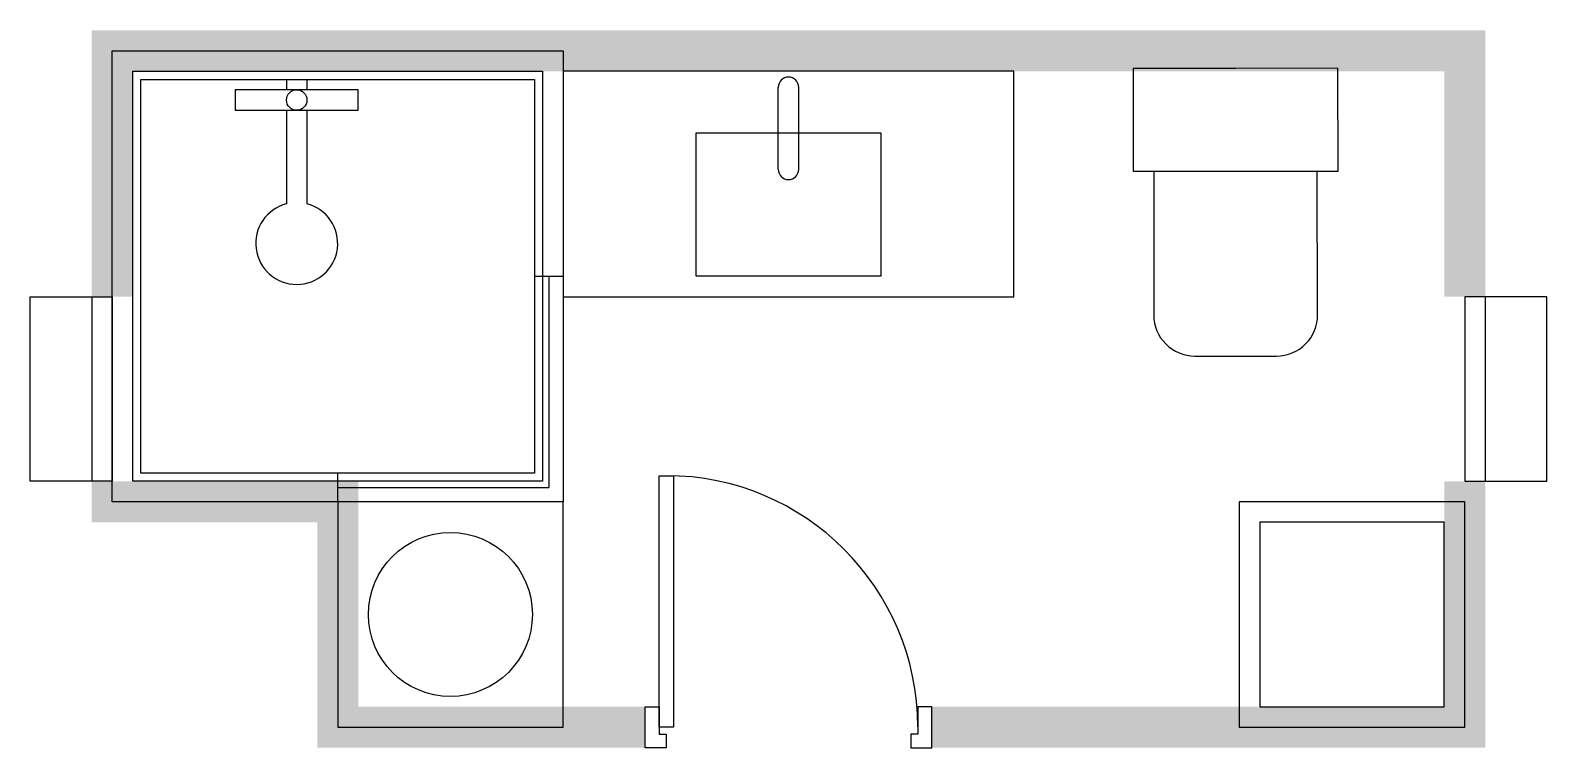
# Model space of a CAD drawing. Header units: millimetres. Extents: x 900 to 4600, y -600 to 1150.
import ezdxf

# ---------------------------------------------------------------- set-up
doc = ezdxf.new("R2010")
doc.units = ezdxf.units.MM

# ---------------------------------------------------------------- blocks, each defined once
blk = doc.blocks.new('Door_Narrow_Mirror')
at = {"color": 7}
for points in [[(50, -200), (-50, -200), (-50, -234.6), (17.3, -234.6), (17.3, -251.9), (50, -251.9)], [(0, -865.4), (-613.5, -865.4), (-613.5, -830.8), (0, -830.8)]]:
    blk.add_lwpolyline(points, close=True, dxfattribs=at)
for points in [[(50, -900), (-50, -900), (-50, -865.4), (17.3, -865.4), (17.3, -848.1), (50, -848.1), (50, -900)], [(-50, -900), (-50, -865.4), (17.3, -865.4), (17.3, -848.1), (50, -848.1), (50, -900)]]:
    blk.add_lwpolyline(points, dxfattribs=at)
blk.add_arc((0, -848.1), 613.5, 90.1, 180, dxfattribs=at)
for points in [[(50, -200), (-50, -200), (50, 0), (-50, 0)], [(50, -1100), (-50, -1100), (50, -900), (-50, -900)]]:
    blk.add_solid(points, dxfattribs=at)
blk = doc.blocks.new('Shower')
for p, q in [((1030, -550), (1100, -550)), ((1065, -550), (1065, -1065)), ((550, -1100), (550, -1030)), ((550, -1065), (1065, -1065))]:
    blk.add_line(p, q)
for points in [[(1100, -1100), (0, -1100), (0, 0), (1100, 0)], [(1050, -1050), (50, -1050), (50, -50), (1050, -50)], [(1030, -1030), (70, -1030), (70, -70), (1030, -70)], [(300, -145), (600, -145), (600, -95), (300, -95)]]:
    blk.add_lwpolyline(points, close=True)
for points in [[(425, -70), (425, -95)], [(475, -70), (475, -95)], [(425, -145), (425, -373.2)], [(475, -145), (475, -373.2)]]:
    blk.add_lwpolyline(points)
blk.add_circle((450, -120), 25)
blk.add_arc((450, -470), 100, 104.4775, 75.5225)
blk = doc.blocks.new('Washmach')
blk.add_lwpolyline([(0, 0), (550, 0), (550, 550), (0, 550)], close=True)
blk.add_circle((275, 275), 200)
blk = doc.blocks.new('Shaft')
for points in [[(0, 0), (550, 0), (550, 550), (0, 550)], [(50, 50), (500, 50), (500, 500), (50, 500)]]:
    blk.add_lwpolyline(points, close=True)
blk = doc.blocks.new('Lavatory_2')
for p, q in [((525, -289.1), (525, -89.1)), ((575, -289.1), (575, -89.1))]:
    blk.add_line(p, q)
for points in [[(0, -600), (1100, -600), (1100, -50), (0, -50)], [(775, -550), (325, -550), (325, -200), (775, -200)]]:
    blk.add_lwpolyline(points, close=True)
for centre, start, end in [((550, -89.1), 0, 180), ((550, -289.1), 180, 0)]:
    blk.add_arc(centre, 25, start, end)
blk = doc.blocks.new('Toilet')
blk.add_lwpolyline([(541.3, -43.5), (291.3, -43.5), (291.3, -293.5), (791.3, -293.5), (790.1, -42.5)], close=True)
blk.add_lwpolyline([(541.3, -294.5), (341.3, -294.5), (341.3, -644.5, 0.414214), (441.3, -744.5), (641, -744.5, 0.414912), (741, -644.2), (740.1, -293.5)], format="xyb", close=True)
blk = doc.blocks.new('AllBlock')
at = {"true_color": 0xffffff}
for p, q in [((1050, 500), (1050, 50)), ((4450, 500), (4450, 50))]:
    blk.add_line(p, q, dxfattribs=at)
for points in [[(1100, 500), (1100, 50), (900, 50), (900, 500)], [(4400, 500), (4400, 50), (4600, 50), (4600, 500)]]:
    blk.add_lwpolyline(points, close=True, dxfattribs=at)
for points in [[(1050, 1150), (1050, 500), (1150, 1150), (1150, 500)], [(1050, 1150), (1050, 1050), (1700, 1150), (1700, 1050)], [(1600, 1150), (1600, 1050), (2250, 1150), (2250, 1050)], [(2150, 1150), (2150, 1050), (2800, 1150), (2800, 1050)], [(2700, 1150), (2700, 1050), (3350, 1150), (3350, 1050)], [(3250, 1150), (3250, 1050), (3900, 1150), (3900, 1050)], [(3800, 1150), (3800, 1050), (4450, 1150), (4450, 1050)], [(4350, 1150), (4350, 500), (4450, 1150), (4450, 500)], [(1050, 50), (1050, -50), (1700, 50), (1700, -50)], [(1600, 50), (1600, -600), (1700, 50), (1700, -600)], [(4350, 50), (4350, -600), (4450, 50), (4450, -600)], [(1600, -500), (1600, -600), (2250, -500), (2250, -600)], [(3250, -500), (3250, -600), (3900, -500), (3900, -600)], [(3800, -500), (3800, -600), (4450, -500), (4450, -600)]]:
    blk.add_solid(points)
for name, p in [('Shower', (1100, 1100)), ('Lavatory_2', (2200, 1100)), ('Toilet', (3300, 1100)), ('Washmach', (1650, -550)), ('Shaft', (3850, -550))]:
    blk.add_blockref(name, p)
at = {"rotation": -90}
blk.add_blockref('Door_Narrow_Mirror', (3300, -550), dxfattribs=at)

msp = doc.modelspace()

# ---------------------------------------------------------------- block references
msp.add_blockref('AllBlock', (0, 0))

doc.saveas('drawing.dxf')
